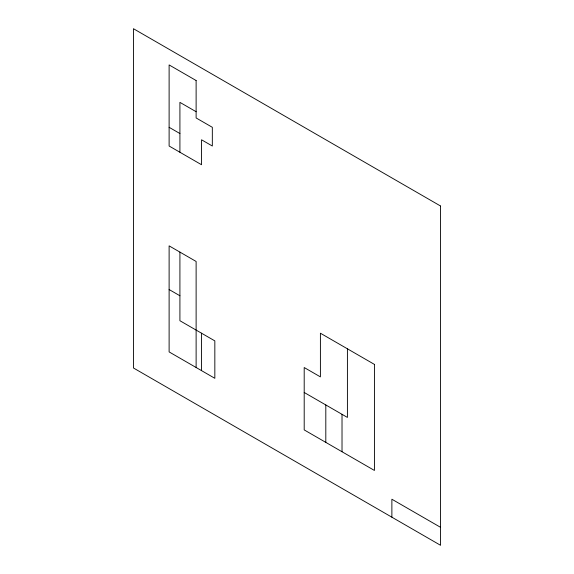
<?xml version="1.0" encoding="UTF-8"?>
<svg xmlns="http://www.w3.org/2000/svg" width="574" height="574" viewBox="0 0 574 574"><rect width="100%" height="100%" fill="white"/><g stroke="black" fill="none" stroke-linecap="round" stroke-linejoin="round"><path stroke-width="0.86" d="M196.121 111.715L179.913 102.359L179.913 152.261M169.115 127.306L179.913 133.541M169.115 289.533L179.913 295.768M304.198 392.473L347.413 417.427L347.413 348.813M440.567 527.334L391.877 499.229L391.877 517.188M342.018 414.306L342.018 451.738M325.81 404.95L325.81 442.382M201.524 333.2L201.524 370.625M196.121 367.504L196.121 261.464L169.115 245.866L169.115 351.912L214.834 378.309L214.834 340.884L179.913 320.723L179.913 252.108M440.567 206.023L133.433 28.7L133.433 367.977L440.567 545.3L440.567 206.023M196.121 80.525L169.115 64.927L169.115 146.018L201.524 164.731L201.524 139.783L212.33 146.018L212.33 127.306L196.121 117.95L196.121 80.525M374.427 364.404L320.407 333.214L320.407 376.881L304.198 367.525L304.198 429.904L374.427 470.45L374.427 364.404"/></g></svg>
